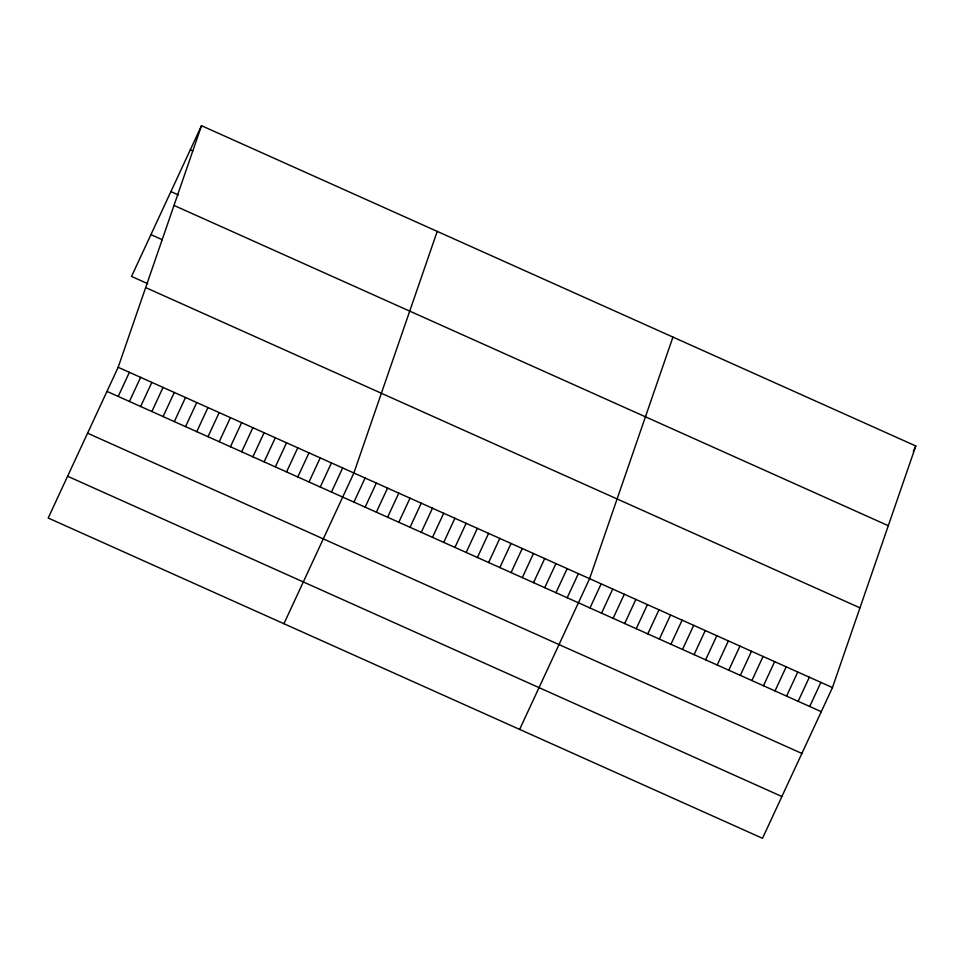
<?xml version="1.0" encoding="UTF-8"?>
<svg xmlns="http://www.w3.org/2000/svg" width="964" height="964" viewBox="0 0 964 964"><rect width="100%" height="100%" fill="white"/><g stroke="black" fill="none" stroke-linecap="round" stroke-linejoin="round"><path stroke-width="1.45" d="M118.162 367.296L201.5 125.694L915.8 445.983L832.462 687.573L762.5 838.306L48.2 518.017L118.162 367.296L832.462 687.573M437.222 231.396L353.884 472.987L283.922 623.72M672.932 337.087L589.607 578.677L519.632 729.411M201.5 125.694L131.538 276.427L147.745 283.693M118.198 396.433L129.393 372.333M129.429 401.458L140.611 377.37M140.648 406.495L151.842 382.395M151.878 411.532L163.061 387.432M163.097 416.556L174.291 392.469M174.327 421.593L185.51 397.493M185.546 426.63L196.74 402.53M196.777 431.655L207.959 407.567M207.995 436.692L219.19 412.592M219.226 441.729L230.408 417.629M230.444 446.754L241.639 422.666M241.675 451.791L252.857 427.691M252.893 456.828L264.088 432.728M264.124 461.864L275.306 437.764M275.343 466.889L286.537 442.789M286.573 471.926L297.755 447.826M297.792 476.963L308.986 452.863M309.022 481.988L320.205 457.888M320.253 487.025L331.435 462.925M331.471 492.062L342.654 467.962M353.921 502.124L365.103 478.024M365.151 507.16L376.334 483.06M376.37 512.185L387.552 488.085M387.6 517.222L398.783 493.122M398.819 522.259L410.001 498.159M410.049 527.284L421.232 503.184M421.268 532.321L432.45 508.221M432.499 537.358L443.681 513.258M443.717 542.383L454.9 518.283M454.948 547.419L466.13 523.319M466.166 552.456L477.349 528.356M477.397 557.481L488.579 533.381M488.615 562.518L499.798 538.418M499.846 567.555L511.028 543.455M511.065 572.58L522.259 548.48M522.295 577.617L533.478 553.517M533.514 582.654L544.708 558.554M544.744 587.678L555.927 563.578M555.963 592.715L567.157 568.615M567.193 597.752L578.376 573.652M589.98 607.971L601.162 583.871M601.548 613.152L612.73 589.052M613.104 618.334L624.298 594.234M624.672 623.527L635.866 599.427M636.24 628.709L647.422 604.609M647.808 633.89L658.99 609.79M659.364 639.084L670.558 614.984M670.932 644.265L682.114 620.165M682.5 649.447L693.682 625.347M694.068 654.64L705.25 630.54M705.624 659.822L716.818 635.722M717.192 665.003L728.374 640.903M728.76 670.197L739.942 646.097M740.328 675.378L751.51 651.278M751.884 680.56L763.078 656.46M763.452 685.753L774.634 661.653M775.02 690.935L786.202 666.835M786.588 696.116L797.77 672.016M913.318 451.333L915.8 445.983M798.144 701.31L809.338 677.21M809.712 706.491L820.894 682.391M190.318 149.794L192.812 150.914M170.917 191.583L178.4 194.945M174.002 205.428L888.302 525.705M150.938 234.638L162.157 239.675M145.66 287.573L859.96 607.85M106.98 391.396L821.28 711.673M87.579 433.185L801.879 753.462M67.601 476.24L781.9 796.517"/></g></svg>
